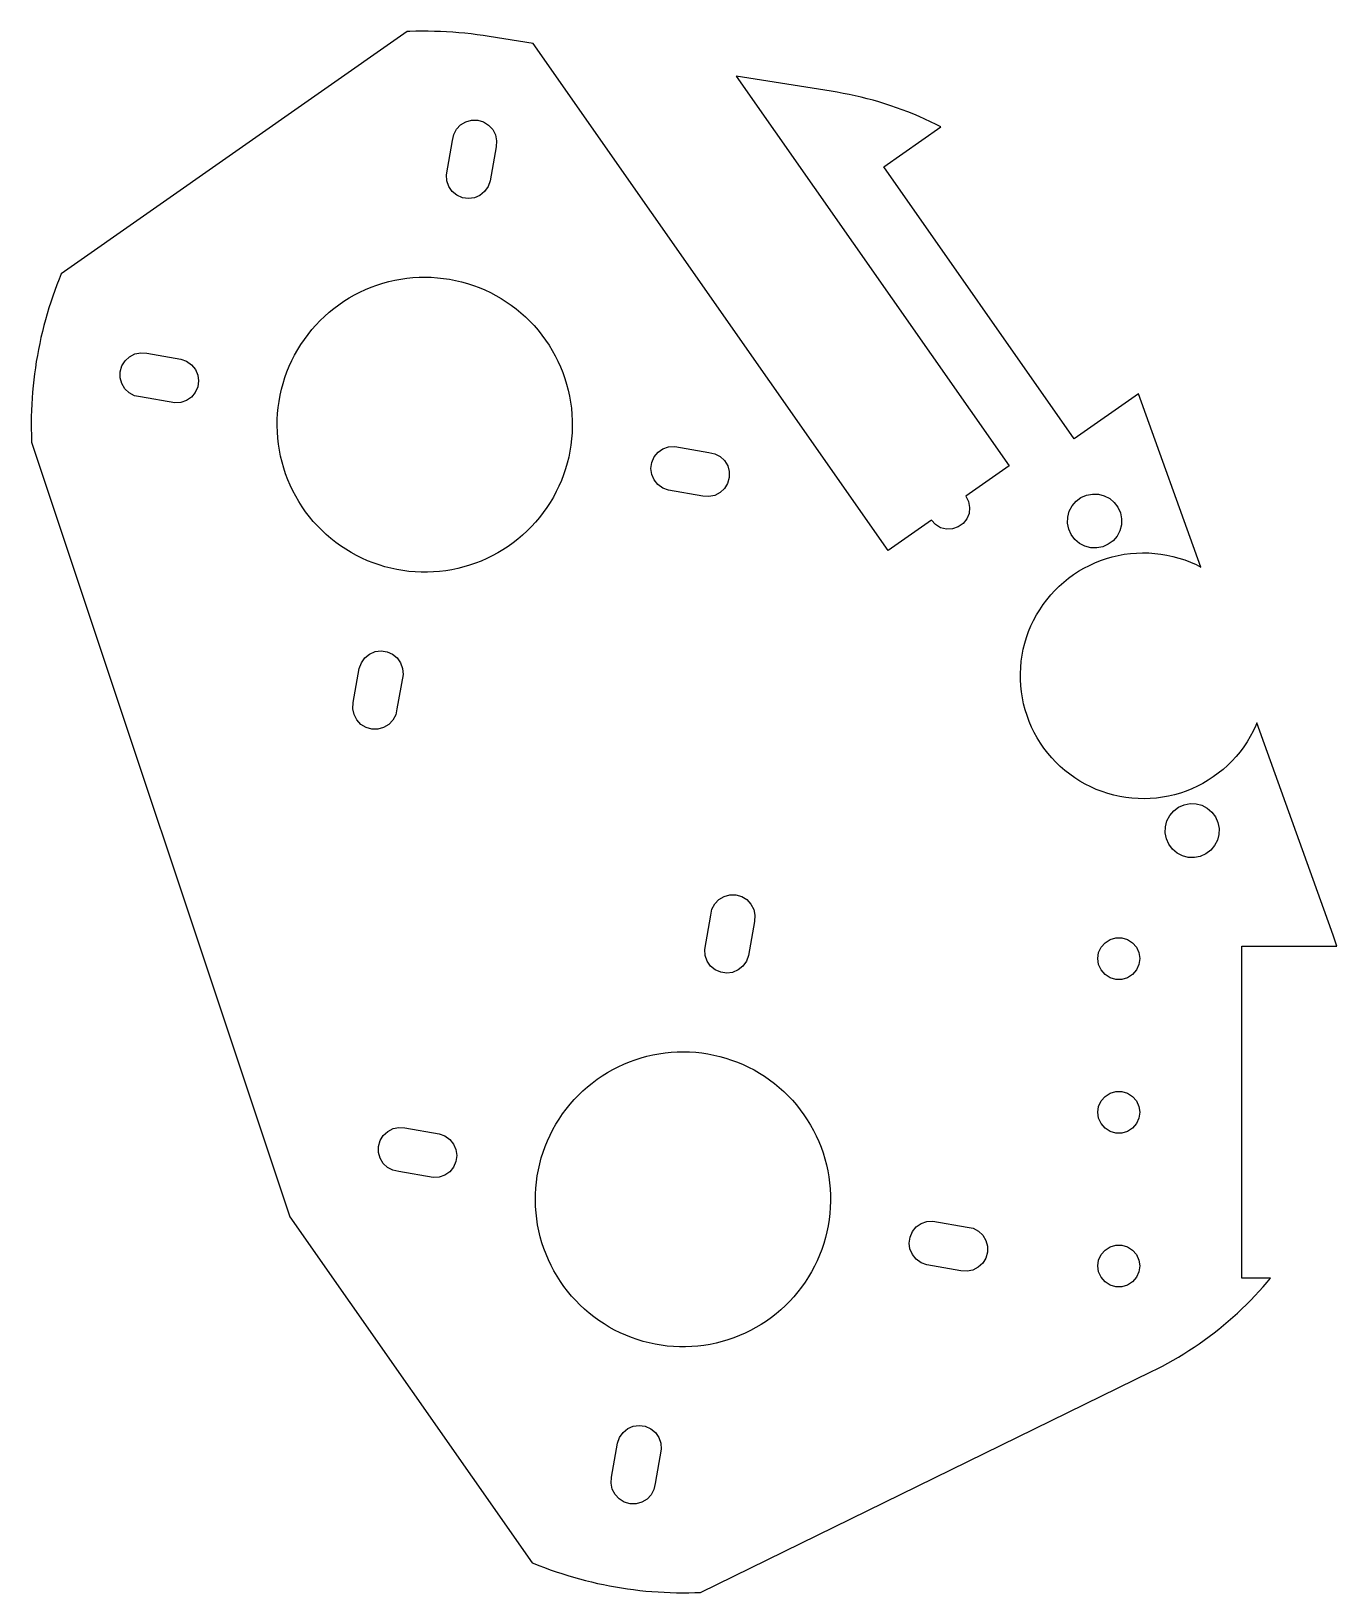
# Model space of a CAD drawing. Header units: metres. Extents: x -106 to 106, y -299 to -172.
# Drawn here: x -106.4 to -0.3, y -299.1 to -172.1 of the extents above; entities that cross this region are included whole.
import ezdxf

# ---------------------------------------------------------------- set-up
doc = ezdxf.new("R2010")
doc.units = ezdxf.units.M

msp = doc.modelspace()

# ---------------------------------------------------------------- linework, layer by layer
for p, q in [((-75.8574, -172.111), (-103.994, -191.813)), ((-75.6512, -172.102), (-75.8574, -172.111)), ((-75.1525, -172.087), (-75.6512, -172.102)), ((-74.6536, -172.079), (-75.1525, -172.087)), ((-74.1547, -172.08), (-74.6536, -172.079)), ((-73.6559, -172.088), (-74.1547, -172.08)), ((-73.1572, -172.104), (-73.6559, -172.088)), ((-72.6589, -172.128), (-73.1572, -172.104)), ((-72.161, -172.16), (-72.6589, -172.128)), ((-71.6636, -172.199), (-72.161, -172.16)), ((-71.167, -172.246), (-71.6636, -172.199)), ((-70.6711, -172.301), (-71.167, -172.246)), ((-70.1761, -172.364), (-70.6711, -172.301)), ((-69.6822, -172.434), (-70.1761, -172.364)), ((-69.1894, -172.512), (-69.6822, -172.434)), ((-65.6226, -173.083), (-69.1894, -172.512)), ((-36.7527, -214.314), (-65.6226, -173.083)), ((-41.3969, -176.963), (-49.1231, -175.726)), ((-49.1231, -175.726), (-26.9229, -207.431)), ((-40.9041, -177.042), (-41.3969, -176.963)), ((-40.4126, -177.13), (-40.9041, -177.042)), ((-39.9228, -177.226), (-40.4126, -177.13)), ((-39.4347, -177.331), (-39.9228, -177.226)), ((-38.9484, -177.444), (-39.4347, -177.331)), ((-38.4642, -177.565), (-38.9484, -177.444)), ((-37.9821, -177.695), (-38.4642, -177.565)), ((-37.5023, -177.833), (-37.9821, -177.695)), ((-37.025, -177.979), (-37.5023, -177.833)), ((-36.5503, -178.133), (-37.025, -177.979)), ((-36.0783, -178.296), (-36.5503, -178.133)), ((-35.6091, -178.467), (-36.0783, -178.296)), ((-35.143, -178.645), (-35.6091, -178.467)), ((-34.68, -178.832), (-35.143, -178.645)), ((-34.2203, -179.027), (-34.68, -178.832)), ((-33.764, -179.229), (-34.2203, -179.027)), ((-72.0806, -180.489), (-71.8534, -180.055)), ((-71.8534, -180.055), (-71.5175, -179.698)), ((-71.5175, -179.698), (-71.0977, -179.445)), ((-71.0977, -179.445), (-70.6252, -179.314)), ((-70.6252, -179.314), (-70.1349, -179.316)), ((-70.1349, -179.316), (-69.6634, -179.45)), ((-69.6634, -179.45), (-69.2456, -179.707)), ((-69.2456, -179.707), (-68.9123, -180.066)), ((-68.9123, -180.066), (-68.6885, -180.502)), ((-37.1156, -183.104), (-32.4747, -179.854)), ((-33.3113, -179.439), (-33.764, -179.229)), ((-32.8622, -179.657), (-33.3113, -179.439)), ((-32.4747, -179.854), (-32.8622, -179.657)), ((-72.6733, -183.754), (-72.1821, -180.969)), ((-72.1821, -180.969), (-72.0806, -180.489)), ((-68.6259, -181.472), (-69.117, -184.257)), ((-68.6885, -180.502), (-68.5906, -180.983)), ((-68.5906, -180.983), (-68.6259, -181.472)), ((-72.6417, -184.244), (-72.6733, -183.754)), ((-21.6291, -205.221), (-37.1156, -183.104)), ((-72.4793, -184.706), (-72.6417, -184.244)), ((-72.1981, -185.108), (-72.4793, -184.706)), ((-71.819, -185.419), (-72.1981, -185.108)), ((-71.3702, -185.616), (-71.819, -185.419)), ((-69.5671, -185.118), (-69.9486, -185.426)), ((-69.2829, -184.718), (-69.5671, -185.118)), ((-69.117, -184.257), (-69.2829, -184.718)), ((-70.8848, -185.684), (-71.3702, -185.616)), ((-70.3989, -185.619), (-70.8848, -185.684)), ((-69.9486, -185.426), (-70.3989, -185.619)), ((-104.347, -192.699), (-104.521, -193.167)), ((-104.166, -192.234), (-104.347, -192.699)), ((-103.994, -191.813), (-104.166, -192.234)), ((-79.2575, -193.089), (-78.7961, -192.898)), ((-78.7961, -192.898), (-78.3273, -192.726)), ((-78.3273, -192.726), (-77.8517, -192.574)), ((-77.8517, -192.574), (-77.3701, -192.442)), ((-77.3701, -192.442), (-76.8835, -192.33)), ((-76.8835, -192.33), (-76.3927, -192.239)), ((-76.3927, -192.239), (-75.8985, -192.168)), ((-75.8985, -192.168), (-75.4017, -192.117)), ((-75.4017, -192.117), (-74.9034, -192.088)), ((-74.9034, -192.088), (-74.4041, -192.079)), ((-74.4041, -192.079), (-73.905, -192.091)), ((-73.905, -192.091), (-73.4068, -192.123)), ((-73.4068, -192.123), (-72.9103, -192.176)), ((-72.9103, -192.176), (-72.4165, -192.25)), ((-72.4165, -192.25), (-71.9262, -192.345)), ((-71.9262, -192.345), (-71.4403, -192.459)), ((-71.4403, -192.459), (-70.9595, -192.594)), ((-70.9595, -192.594), (-70.4848, -192.749)), ((-70.4848, -192.749), (-70.0169, -192.923)), ((-70.0169, -192.923), (-69.5567, -193.117)), ((-104.846, -194.11), (-104.998, -194.585)), ((-104.687, -193.637), (-104.846, -194.11)), ((-104.521, -193.167), (-104.687, -193.637)), ((-81.4236, -194.321), (-81.0117, -194.039)), ((-81.0117, -194.039), (-80.5883, -193.774)), ((-80.5883, -193.774), (-80.1544, -193.527)), ((-80.1544, -193.527), (-79.7105, -193.299)), ((-79.7105, -193.299), (-79.2575, -193.089)), ((-69.5567, -193.117), (-69.1049, -193.329)), ((-69.1049, -193.329), (-68.6624, -193.56)), ((-68.6624, -193.56), (-68.2298, -193.81)), ((-68.2298, -193.81), (-67.8081, -194.077)), ((-67.8081, -194.077), (-67.3977, -194.362)), ((-105.279, -195.542), (-105.409, -196.024)), ((-105.142, -195.063), (-105.279, -195.542)), ((-104.998, -194.585), (-105.142, -195.063)), ((-82.9437, -195.613), (-82.5842, -195.267)), ((-82.5842, -195.267), (-82.2105, -194.935)), ((-82.2105, -194.935), (-81.8235, -194.62)), ((-81.8235, -194.62), (-81.4236, -194.321)), ((-67.3977, -194.362), (-66.9996, -194.663)), ((-66.9996, -194.663), (-66.6144, -194.98)), ((-66.6144, -194.98), (-66.2427, -195.314)), ((-66.2427, -195.314), (-65.8852, -195.662)), ((-105.53, -196.508), (-105.645, -196.994)), ((-105.409, -196.024), (-105.53, -196.508)), ((-84.2287, -197.139), (-83.9315, -196.738)), ((-83.9315, -196.738), (-83.618, -196.349)), ((-83.618, -196.349), (-83.2885, -195.974)), ((-83.2885, -195.974), (-82.9437, -195.613)), ((-65.8852, -195.662), (-65.5424, -196.025)), ((-65.5424, -196.025), (-65.2151, -196.402)), ((-65.2151, -196.402), (-64.9038, -196.793)), ((-64.9038, -196.793), (-64.609, -197.196)), ((-105.85, -197.97), (-105.942, -198.461)), ((-105.751, -197.481), (-105.85, -197.97)), ((-105.645, -196.994), (-105.751, -197.481)), ((-85.0166, -198.412), (-84.7717, -197.977)), ((-84.7717, -197.977), (-84.5089, -197.552)), ((-84.5089, -197.552), (-84.2287, -197.139)), ((-64.609, -197.196), (-64.3312, -197.611)), ((-64.3312, -197.611), (-64.0709, -198.037)), ((-64.0709, -198.037), (-63.8285, -198.473)), ((-106.026, -198.952), (-106.102, -199.445)), ((-105.942, -198.461), (-106.026, -198.952)), ((-99.2011, -199.775), (-99.0671, -199.303)), ((-99.0671, -199.303), (-98.8108, -198.885)), ((-98.8108, -198.885), (-98.4513, -198.552)), ((-98.4513, -198.552), (-98.0152, -198.328)), ((-98.0152, -198.328), (-97.5349, -198.23)), ((-97.5349, -198.23), (-97.0459, -198.266)), ((-97.0459, -198.266), (-94.2605, -198.757)), ((-94.2605, -198.757), (-93.7992, -198.923)), ((-93.7992, -198.923), (-93.3998, -199.207)), ((-93.3998, -199.207), (-93.0919, -199.588)), ((-85.6398, -199.773), (-85.451, -199.311)), ((-85.451, -199.311), (-85.2431, -198.857)), ((-85.2431, -198.857), (-85.0166, -198.412)), ((-63.8285, -198.473), (-63.6045, -198.919)), ((-63.6045, -198.919), (-63.3993, -199.375)), ((-63.3993, -199.375), (-63.2131, -199.838)), ((-106.231, -200.435), (-106.284, -200.931)), ((-106.17, -199.94), (-106.231, -200.435)), ((-106.102, -199.445), (-106.17, -199.94)), ((-99.203, -200.265), (-99.2011, -199.775)), ((-99.0725, -200.738), (-99.203, -200.265)), ((-93.0919, -199.588), (-92.8983, -200.039)), ((-92.8334, -200.525), (-92.902, -201.01)), ((-92.8983, -200.039), (-92.8334, -200.525)), ((-85.9589, -200.719), (-85.8092, -200.243)), ((-85.8092, -200.243), (-85.6398, -199.773)), ((-63.2131, -199.838), (-63.0464, -200.309)), ((-63.0464, -200.309), (-62.8995, -200.786)), ((-106.366, -201.925), (-106.396, -202.423)), ((-106.329, -201.428), (-106.366, -201.925)), ((-106.284, -200.931), (-106.329, -201.428)), ((-98.8194, -201.157), (-99.0725, -200.738)), ((-98.4624, -201.493), (-98.8194, -201.157)), ((-98.028, -201.72), (-98.4624, -201.493)), ((-97.5485, -201.822), (-98.028, -201.72)), ((-94.763, -202.313), (-97.5485, -201.822)), ((-93.4098, -201.838), (-93.8113, -202.119)), ((-93.099, -201.459), (-93.4098, -201.838)), ((-92.902, -201.01), (-93.099, -201.459)), ((-86.2876, -202.18), (-86.1983, -201.688)), ((-86.1983, -201.688), (-86.0887, -201.201)), ((-86.0887, -201.201), (-85.9589, -200.719)), ((-62.8995, -200.786), (-62.7725, -201.269)), ((-62.7725, -201.269), (-62.6657, -201.756)), ((-62.6657, -201.756), (-62.5793, -202.248)), ((-16.4023, -201.561), (-21.6291, -205.221)), ((-11.3318, -215.658), (-16.4023, -201.561)), ((-106.418, -202.922), (-106.432, -203.42)), ((-106.396, -202.423), (-106.418, -202.922)), ((-94.2738, -202.282), (-94.763, -202.313)), ((-93.8113, -202.119), (-94.2738, -202.282)), ((-86.4318, -203.67), (-86.4044, -203.171)), ((-86.4044, -203.171), (-86.3563, -202.674)), ((-86.3563, -202.674), (-86.2876, -202.18)), ((-62.5793, -202.248), (-62.5134, -202.743)), ((-62.5134, -202.743), (-62.4681, -203.24)), ((-106.432, -203.42), (-106.438, -203.919)), ((-106.438, -203.919), (-106.437, -204.418)), ((-106.437, -204.418), (-106.428, -204.917)), ((-86.4385, -204.169), (-86.4318, -203.67)), ((-86.4243, -204.668), (-86.4385, -204.169)), ((-62.4681, -203.24), (-62.4436, -203.739)), ((-62.4399, -204.238), (-62.4569, -204.737)), ((-62.4436, -203.739), (-62.4399, -204.238)), ((-106.428, -204.917), (-106.411, -205.416)), ((-106.411, -205.416), (-106.407, -205.497)), ((-106.407, -205.497), (-85.4068, -268.497)), ((-86.3895, -205.166), (-86.4243, -204.668)), ((-86.3339, -205.662), (-86.3895, -205.166)), ((-86.2577, -206.156), (-86.3339, -205.662)), ((-62.5531, -205.731), (-62.6321, -206.224)), ((-62.4947, -205.235), (-62.5531, -205.731)), ((-62.4569, -204.737), (-62.4947, -205.235)), ((-86.1611, -206.645), (-86.2577, -206.156)), ((-86.0442, -207.131), (-86.1611, -206.645)), ((-62.7316, -206.713), (-62.8513, -207.198)), ((-62.6321, -206.224), (-62.7316, -206.713)), ((-55.9756, -207.147), (-55.7786, -206.698)), ((-55.7786, -206.698), (-55.4678, -206.319)), ((-55.4678, -206.319), (-55.0663, -206.038)), ((-55.0663, -206.038), (-54.6038, -205.876)), ((-54.6038, -205.876), (-54.1146, -205.844)), ((-54.1146, -205.844), (-51.3291, -206.335)), ((-51.3291, -206.335), (-50.8496, -206.437)), ((-50.8496, -206.437), (-50.4152, -206.664)), ((-50.4152, -206.664), (-50.0582, -207)), ((-50.0582, -207), (-49.8051, -207.42)), ((-85.9072, -207.611), (-86.0442, -207.131)), ((-85.7503, -208.085), (-85.9072, -207.611)), ((-85.5738, -208.552), (-85.7503, -208.085)), ((-63.1507, -208.15), (-63.3298, -208.616)), ((-62.9911, -207.677), (-63.1507, -208.15)), ((-62.8513, -207.198), (-62.9911, -207.677)), ((-56.0442, -207.633), (-55.9756, -207.147)), ((-55.9793, -208.119), (-56.0442, -207.633)), ((-55.7857, -208.569), (-55.9793, -208.119)), ((-49.8051, -207.42), (-49.6746, -207.892)), ((-49.6746, -207.892), (-49.6765, -208.383)), ((-26.9229, -207.431), (-30.4371, -209.892)), ((-85.3781, -209.011), (-85.5738, -208.552)), ((-85.1634, -209.462), (-85.3781, -209.011)), ((-84.9302, -209.904), (-85.1634, -209.462)), ((-63.7455, -209.524), (-63.9812, -209.964)), ((-63.5282, -209.075), (-63.7455, -209.524)), ((-63.3298, -208.616), (-63.5282, -209.075)), ((-55.4778, -208.95), (-55.7857, -208.569)), ((-55.0784, -209.235), (-55.4778, -208.95)), ((-54.6172, -209.4), (-55.0784, -209.235)), ((-51.8317, -209.892), (-54.6172, -209.4)), ((-50.0668, -209.272), (-50.4264, -209.605)), ((-49.8105, -208.854), (-50.0668, -209.272)), ((-49.6765, -208.383), (-49.8105, -208.854)), ((-84.6788, -210.335), (-84.9302, -209.904)), ((-84.4097, -210.756), (-84.6788, -210.335)), ((-84.1233, -211.165), (-84.4097, -210.756)), ((-64.5067, -210.813), (-64.7954, -211.22)), ((-64.2351, -210.394), (-64.5067, -210.813)), ((-63.9812, -209.964), (-64.2351, -210.394)), ((-51.3428, -209.927), (-51.8317, -209.892)), ((-50.8625, -209.829), (-51.3428, -209.927)), ((-50.4264, -209.605), (-50.8625, -209.829)), ((-30.4371, -209.892), (-30.2175, -210.326)), ((-30.2175, -210.326), (-30.1292, -210.805)), ((-30.1292, -210.805), (-30.1793, -211.289)), ((-22.0222, -211.12), (-21.7947, -210.683)), ((-21.7947, -210.683), (-21.4757, -210.308)), ((-21.4757, -210.308), (-21.0812, -210.013)), ((-21.0812, -210.013), (-20.6309, -209.813)), ((-20.6309, -209.813), (-20.1474, -209.718)), ((-20.1474, -209.718), (-19.655, -209.734)), ((-19.655, -209.734), (-19.1783, -209.858)), ((-19.1783, -209.858), (-18.7414, -210.086)), ((-18.7414, -210.086), (-18.366, -210.405)), ((-18.366, -210.405), (-18.071, -210.799)), ((-18.071, -210.799), (-17.8711, -211.249)), ((-83.8202, -211.561), (-84.1233, -211.165)), ((-83.5008, -211.945), (-83.8202, -211.561)), ((-83.1657, -212.315), (-83.5008, -211.945)), ((-65.4225, -211.997), (-65.7597, -212.366)), ((-65.1009, -211.615), (-65.4225, -211.997)), ((-64.7954, -211.22), (-65.1009, -211.615)), ((-33.2386, -211.853), (-36.7527, -214.314)), ((-32.9055, -212.208), (-33.2386, -211.853)), ((-30.3637, -211.739), (-30.6676, -212.119)), ((-30.1793, -211.289), (-30.3637, -211.739)), ((-22.1621, -212.089), (-22.1467, -211.597)), ((-22.0675, -212.572), (-22.1621, -212.089)), ((-22.1467, -211.597), (-22.0222, -211.12)), ((-17.8711, -211.249), (-17.7765, -211.733)), ((-17.7765, -211.733), (-17.7919, -212.225)), ((-82.8155, -212.671), (-83.1657, -212.315)), ((-82.4509, -213.012), (-82.8155, -212.671)), ((-82.0723, -213.338), (-82.4509, -213.012)), ((-81.6805, -213.647), (-82.0723, -213.338)), ((-66.4785, -213.058), (-66.859, -213.382)), ((-66.1119, -212.719), (-66.4785, -213.058)), ((-65.7597, -212.366), (-66.1119, -212.719)), ((-32.4859, -212.455), (-32.9055, -212.208)), ((-32.0139, -212.573), (-32.4859, -212.455)), ((-31.5275, -212.554), (-32.0139, -212.573)), ((-31.0663, -212.398), (-31.5275, -212.554)), ((-30.6676, -212.119), (-31.0663, -212.398)), ((-21.8677, -213.023), (-22.0675, -212.572)), ((-21.5727, -213.417), (-21.8677, -213.023)), ((-18.1439, -213.139), (-18.4629, -213.514)), ((-17.9164, -212.702), (-18.1439, -213.139)), ((-17.7919, -212.225), (-17.9164, -212.702)), ((-81.2762, -213.94), (-81.6805, -213.647)), ((-80.8601, -214.216), (-81.2762, -213.94)), ((-80.4328, -214.474), (-80.8601, -214.216)), ((-79.9952, -214.715), (-80.4328, -214.474)), ((-68.505, -214.509), (-68.944, -214.747)), ((-68.0762, -214.253), (-68.505, -214.509)), ((-67.6585, -213.98), (-68.0762, -214.253)), ((-67.2525, -213.689), (-67.6585, -213.98)), ((-66.859, -213.382), (-67.2525, -213.689)), ((-21.1973, -213.736), (-21.5727, -213.417)), ((-20.7603, -213.964), (-21.1973, -213.736)), ((-20.2836, -214.088), (-20.7603, -213.964)), ((-19.7912, -214.104), (-20.2836, -214.088)), ((-19.3078, -214.009), (-19.7912, -214.104)), ((-18.8575, -213.809), (-19.3078, -214.009)), ((-18.4629, -213.514), (-18.8575, -213.809)), ((-18.0425, -214.711), (-17.552, -214.621)), ((-17.552, -214.621), (-17.0577, -214.556)), ((-17.0577, -214.556), (-16.5607, -214.516)), ((-16.5607, -214.516), (-16.0623, -214.5)), ((-16.0623, -214.5), (-15.5638, -214.51)), ((-15.5638, -214.51), (-15.0664, -214.544)), ((-15.0664, -214.544), (-14.5712, -214.603)), ((-14.5712, -214.603), (-14.0797, -214.686)), ((-79.5479, -214.937), (-79.9952, -214.715)), ((-79.0918, -215.14), (-79.5479, -214.937)), ((-78.6277, -215.324), (-79.0918, -215.14)), ((-78.1562, -215.488), (-78.6277, -215.324)), ((-77.6784, -215.633), (-78.1562, -215.488)), ((-77.195, -215.758), (-77.6784, -215.633)), ((-76.7067, -215.862), (-77.195, -215.758)), ((-76.2146, -215.947), (-76.7067, -215.862)), ((-72.239, -215.875), (-72.7317, -215.957)), ((-71.7502, -215.774), (-72.239, -215.875)), ((-71.2661, -215.652), (-71.7502, -215.774)), ((-70.7874, -215.51), (-71.2661, -215.652)), ((-70.315, -215.348), (-70.7874, -215.51)), ((-69.8498, -215.167), (-70.315, -215.348)), ((-69.3925, -214.966), (-69.8498, -215.167)), ((-68.944, -214.747), (-69.3925, -214.966)), ((-21.2674, -216), (-20.8372, -215.748)), ((-20.8372, -215.748), (-20.3949, -215.518)), ((-20.3949, -215.518), (-19.9417, -215.31)), ((-19.9417, -215.31), (-19.4787, -215.125)), ((-19.4787, -215.125), (-19.007, -214.963)), ((-19.007, -214.963), (-18.5279, -214.825)), ((-18.5279, -214.825), (-18.0425, -214.711)), ((-14.0797, -214.686), (-13.5929, -214.794)), ((-13.5929, -214.794), (-13.1121, -214.926)), ((-13.1121, -214.926), (-12.6384, -215.082)), ((-12.6384, -215.082), (-12.1732, -215.261)), ((-12.1732, -215.261), (-11.7174, -215.463)), ((-11.7174, -215.463), (-11.3318, -215.658)), ((-75.7194, -216.01), (-76.2146, -215.947)), ((-75.2219, -216.053), (-75.7194, -216.01)), ((-74.7231, -216.075), (-75.2219, -216.053)), ((-74.2238, -216.077), (-74.7231, -216.075)), ((-73.7249, -216.057), (-74.2238, -216.077)), ((-73.2272, -216.017), (-73.7249, -216.057)), ((-72.7317, -215.957), (-73.2272, -216.017)), ((-22.8473, -217.212), (-22.4755, -216.88)), ((-22.4755, -216.88), (-22.0876, -216.566)), ((-22.0876, -216.566), (-21.6846, -216.273)), ((-21.6846, -216.273), (-21.2674, -216)), ((-24.1556, -218.713), (-23.857, -218.314)), ((-23.857, -218.314), (-23.5389, -217.93)), ((-23.5389, -217.93), (-23.202, -217.562)), ((-23.202, -217.562), (-22.8473, -217.212)), ((-24.927, -219.993), (-24.6912, -219.554)), ((-24.6912, -219.554), (-24.4339, -219.127)), ((-24.4339, -219.127), (-24.1556, -218.713)), ((-25.4989, -221.374), (-25.3313, -220.905)), ((-25.3313, -220.905), (-25.1405, -220.444)), ((-25.1405, -220.444), (-24.927, -219.993)), ((-25.763, -222.336), (-25.6429, -221.852)), ((-25.6429, -221.852), (-25.4989, -221.374)), ((-79.7606, -223.9), (-79.5947, -223.439)), ((-79.5947, -223.439), (-79.3105, -223.04)), ((-79.3105, -223.04), (-78.9291, -222.732)), ((-78.9291, -222.732), (-78.4787, -222.538)), ((-78.4787, -222.538), (-77.9928, -222.473)), ((-77.9928, -222.473), (-77.5074, -222.542)), ((-77.5074, -222.542), (-77.0586, -222.739)), ((-77.0586, -222.739), (-76.6795, -223.05)), ((-76.6795, -223.05), (-76.3983, -223.451)), ((-76.3983, -223.451), (-76.2359, -223.914)), ((-25.9765, -223.815), (-25.9299, -223.318)), ((-25.9299, -223.318), (-25.8587, -222.825)), ((-25.8587, -222.825), (-25.763, -222.336)), ((-80.2518, -226.686), (-79.7606, -223.9)), ((-76.2043, -224.403), (-76.6955, -227.188)), ((-76.2359, -223.914), (-76.2043, -224.403)), ((-25.9982, -224.313), (-25.9765, -223.815)), ((-25.9951, -224.812), (-25.9982, -224.313)), ((-25.9672, -225.309), (-25.9951, -224.812)), ((-25.9144, -225.805), (-25.9672, -225.309)), ((-25.8371, -226.298), (-25.9144, -225.805)), ((-80.2871, -227.175), (-80.2518, -226.686)), ((-80.1892, -227.655), (-80.2871, -227.175)), ((-76.6955, -227.188), (-76.797, -227.668)), ((-25.7352, -226.786), (-25.8371, -226.298)), ((-25.6092, -227.268), (-25.7352, -226.786)), ((-25.4592, -227.744), (-25.6092, -227.268)), ((-79.9653, -228.091), (-80.1892, -227.655)), ((-79.6321, -228.451), (-79.9653, -228.091)), ((-79.2142, -228.707), (-79.6321, -228.451)), ((-77.3602, -228.459), (-77.78, -228.712)), ((-77.0242, -228.102), (-77.3602, -228.459)), ((-76.797, -227.668), (-77.0242, -228.102)), ((-25.2858, -228.211), (-25.4592, -227.744)), ((-25.0892, -228.67), (-25.2858, -228.211)), ((-6.85948, -228.556), (-7.07301, -229.007)), ((-6.77017, -228.34), (-6.85948, -228.556)), ((-0.7018, -245.212), (-6.77017, -228.34)), ((-78.7427, -228.841), (-79.2142, -228.707)), ((-78.2525, -228.843), (-78.7427, -228.841)), ((-77.78, -228.712), (-78.2525, -228.843)), ((-24.8701, -229.117), (-25.0892, -228.67)), ((-24.6289, -229.554), (-24.8701, -229.117)), ((-24.3663, -229.978), (-24.6289, -229.554)), ((-7.30875, -229.446), (-7.56609, -229.873)), ((-7.07301, -229.007), (-7.30875, -229.446)), ((-24.0828, -230.388), (-24.3663, -229.978)), ((-23.7793, -230.784), (-24.0828, -230.388)), ((-23.4564, -231.163), (-23.7793, -230.784)), ((-8.46107, -231.07), (-8.79794, -231.438)), ((-8.14296, -230.686), (-8.46107, -231.07)), ((-7.84439, -230.287), (-8.14296, -230.686)), ((-7.56609, -229.873), (-7.84439, -230.287)), ((-23.115, -231.527), (-23.4564, -231.163)), ((-22.7559, -231.873), (-23.115, -231.527)), ((-22.38, -232.2), (-22.7559, -231.873)), ((-21.9882, -232.509), (-22.38, -232.2)), ((-9.52449, -232.12), (-9.91238, -232.434)), ((-9.15271, -231.788), (-9.52449, -232.12)), ((-8.79794, -231.438), (-9.15271, -231.788)), ((-21.5816, -232.797), (-21.9882, -232.509)), ((-21.1611, -233.065), (-21.5816, -232.797)), ((-20.7277, -233.312), (-21.1611, -233.065)), ((-20.2826, -233.537), (-20.7277, -233.312)), ((-19.8268, -233.739), (-20.2826, -233.537)), ((-11.6051, -233.482), (-12.0583, -233.69)), ((-11.1628, -233.252), (-11.6051, -233.482)), ((-10.7326, -233), (-11.1628, -233.252)), ((-10.3154, -232.727), (-10.7326, -233)), ((-9.91238, -232.434), (-10.3154, -232.727)), ((-19.3616, -233.918), (-19.8268, -233.739)), ((-18.8879, -234.074), (-19.3616, -233.918)), ((-18.4071, -234.206), (-18.8879, -234.074)), ((-17.9203, -234.314), (-18.4071, -234.206)), ((-17.4288, -234.397), (-17.9203, -234.314)), ((-16.9336, -234.456), (-17.4288, -234.397)), ((-16.4362, -234.49), (-16.9336, -234.456)), ((-15.9377, -234.5), (-16.4362, -234.49)), ((-15.4393, -234.484), (-15.9377, -234.5)), ((-14.9423, -234.444), (-15.4393, -234.484)), ((-14.448, -234.379), (-14.9423, -234.444)), ((-13.9575, -234.289), (-14.448, -234.379)), ((-13.4721, -234.175), (-13.9575, -234.289)), ((-12.9929, -234.037), (-13.4721, -234.175)), ((-12.5213, -233.875), (-12.9929, -234.037)), ((-12.6922, -234.991), (-12.2088, -234.896)), ((-12.0583, -233.69), (-12.5213, -233.875)), ((-12.2088, -234.896), (-11.7164, -234.912)), ((-11.7164, -234.912), (-11.2397, -235.036)), ((-14.0836, -236.298), (-13.8561, -235.861)), ((-13.8561, -235.861), (-13.5371, -235.486)), ((-13.5371, -235.486), (-13.1425, -235.191)), ((-13.1425, -235.191), (-12.6922, -234.991)), ((-11.2397, -235.036), (-10.8027, -235.264)), ((-10.8027, -235.264), (-10.4273, -235.583)), ((-10.4273, -235.583), (-10.1323, -235.977)), ((-10.1323, -235.977), (-9.9325, -236.428)), ((-14.2234, -237.267), (-14.2081, -236.775)), ((-14.1289, -237.751), (-14.2234, -237.267)), ((-14.2081, -236.775), (-14.0836, -236.298)), ((-9.85324, -237.403), (-9.97778, -237.88)), ((-9.9325, -236.428), (-9.83789, -236.911)), ((-9.83789, -236.911), (-9.85324, -237.403)), ((-13.929, -238.201), (-14.1289, -237.751)), ((-13.634, -238.595), (-13.929, -238.201)), ((-13.2586, -238.914), (-13.634, -238.595)), ((-10.5243, -238.692), (-10.9188, -238.987)), ((-10.2053, -238.317), (-10.5243, -238.692)), ((-9.97778, -237.88), (-10.2053, -238.317)), ((-12.8216, -239.142), (-13.2586, -238.914)), ((-12.345, -239.266), (-12.8216, -239.142)), ((-11.8526, -239.282), (-12.345, -239.266)), ((-11.3691, -239.187), (-11.8526, -239.282)), ((-10.9188, -238.987), (-11.3691, -239.187)), ((-50.5175, -242.698), (-50.0977, -242.445)), ((-50.0977, -242.445), (-49.6252, -242.314)), ((-49.6252, -242.314), (-49.1349, -242.316)), ((-49.1349, -242.316), (-48.6634, -242.45)), ((-48.6634, -242.45), (-48.2456, -242.707)), ((-51.1821, -243.969), (-51.0806, -243.489)), ((-51.0806, -243.489), (-50.8534, -243.055)), ((-50.8534, -243.055), (-50.5175, -242.698)), ((-48.2456, -242.707), (-47.9123, -243.066)), ((-47.9123, -243.066), (-47.6885, -243.502)), ((-47.6885, -243.502), (-47.5906, -243.983)), ((-51.6733, -246.754), (-51.1821, -243.969)), ((-47.6259, -244.472), (-48.117, -247.257)), ((-47.5906, -243.983), (-47.6259, -244.472)), ((-19.4385, -246.576), (-19.1198, -246.208)), ((-19.1198, -246.208), (-18.7104, -245.945)), ((-18.7104, -245.945), (-18.2433, -245.807)), ((-18.2433, -245.807), (-17.7566, -245.807)), ((-17.7566, -245.807), (-17.2896, -245.945)), ((-17.2896, -245.945), (-16.8802, -246.208)), ((-16.8802, -246.208), (-16.5614, -246.576)), ((-0.53735, -245.683), (-0.7018, -245.212)), ((-0.38104, -246.157), (-0.53735, -245.683)), ((-0.27455, -246.5), (-0.38104, -246.157)), ((-51.6417, -247.244), (-51.6733, -246.754)), ((-51.4793, -247.706), (-51.6417, -247.244)), ((-48.117, -247.257), (-48.2829, -247.718)), ((-19.71, -247.5), (-19.6407, -247.018)), ((-19.6407, -247.982), (-19.71, -247.5)), ((-19.6407, -247.018), (-19.4385, -246.576)), ((-16.5614, -246.576), (-16.3593, -247.018)), ((-16.3593, -247.018), (-16.29, -247.5)), ((-16.29, -247.5), (-16.3593, -247.982)), ((-8, -273.5), (-8, -246.5)), ((-8, -246.5), (-0.27455, -246.5)), ((-51.1981, -248.108), (-51.4793, -247.706)), ((-50.819, -248.419), (-51.1981, -248.108)), ((-50.3702, -248.616), (-50.819, -248.419)), ((-49.8848, -248.684), (-50.3702, -248.616)), ((-49.3989, -248.619), (-49.8848, -248.684)), ((-48.9486, -248.426), (-49.3989, -248.619)), ((-48.5671, -248.118), (-48.9486, -248.426)), ((-48.2829, -247.718), (-48.5671, -248.118)), ((-19.4385, -248.424), (-19.6407, -247.982)), ((-19.1198, -248.792), (-19.4385, -248.424)), ((-18.7104, -249.055), (-19.1198, -248.792)), ((-16.8802, -248.792), (-17.2896, -249.055)), ((-16.5614, -248.424), (-16.8802, -248.792)), ((-16.3593, -247.982), (-16.5614, -248.424)), ((-18.2433, -249.193), (-18.7104, -249.055)), ((-17.7566, -249.193), (-18.2433, -249.193)), ((-17.2896, -249.055), (-17.7566, -249.193)), ((-55.8835, -255.33), (-55.3927, -255.239)), ((-55.3927, -255.239), (-54.8985, -255.168)), ((-54.8985, -255.168), (-54.4017, -255.117)), ((-54.4017, -255.117), (-53.9034, -255.088)), ((-53.9034, -255.088), (-53.4041, -255.079)), ((-53.4041, -255.079), (-52.905, -255.091)), ((-52.905, -255.091), (-52.4068, -255.123)), ((-52.4068, -255.123), (-51.9103, -255.176)), ((-51.9103, -255.176), (-51.4165, -255.25)), ((-51.4165, -255.25), (-50.9262, -255.345)), ((-59.5883, -256.774), (-59.1544, -256.527)), ((-59.1544, -256.527), (-58.7105, -256.299)), ((-58.7105, -256.299), (-58.2575, -256.089)), ((-58.2575, -256.089), (-57.7961, -255.898)), ((-57.7961, -255.898), (-57.3273, -255.726)), ((-57.3273, -255.726), (-56.8517, -255.574)), ((-56.8517, -255.574), (-56.3701, -255.442)), ((-56.3701, -255.442), (-55.8835, -255.33)), ((-50.9262, -255.345), (-50.4403, -255.459)), ((-50.4403, -255.459), (-49.9595, -255.594)), ((-49.9595, -255.594), (-49.4848, -255.749)), ((-49.4848, -255.749), (-49.0169, -255.923)), ((-49.0169, -255.923), (-48.5567, -256.117)), ((-48.5567, -256.117), (-48.1049, -256.329)), ((-48.1049, -256.329), (-47.6624, -256.56)), ((-61.2105, -257.935), (-60.8235, -257.62)), ((-60.8235, -257.62), (-60.4236, -257.321)), ((-60.4236, -257.321), (-60.0117, -257.039)), ((-60.0117, -257.039), (-59.5883, -256.774)), ((-47.6624, -256.56), (-47.2298, -256.81)), ((-47.2298, -256.81), (-46.8081, -257.077)), ((-46.8081, -257.077), (-46.3977, -257.362)), ((-46.3977, -257.362), (-45.9996, -257.663)), ((-45.9996, -257.663), (-45.6144, -257.98)), ((-62.618, -259.349), (-62.2885, -258.974)), ((-62.2885, -258.974), (-61.9437, -258.613)), ((-61.9437, -258.613), (-61.5842, -258.267)), ((-61.5842, -258.267), (-61.2105, -257.935)), ((-45.6144, -257.98), (-45.2427, -258.314)), ((-45.2427, -258.314), (-44.8852, -258.662)), ((-44.8852, -258.662), (-44.5424, -259.025)), ((-44.5424, -259.025), (-44.2151, -259.402)), ((-19.6407, -259.518), (-19.4385, -259.076)), ((-19.4385, -259.076), (-19.1198, -258.708)), ((-19.1198, -258.708), (-18.7104, -258.445)), ((-18.7104, -258.445), (-18.2433, -258.307)), ((-18.2433, -258.307), (-17.7566, -258.307)), ((-17.7566, -258.307), (-17.2896, -258.445)), ((-17.2896, -258.445), (-16.8802, -258.708)), ((-16.8802, -258.708), (-16.5614, -259.076)), ((-16.5614, -259.076), (-16.3593, -259.518)), ((-63.5089, -260.552), (-63.2287, -260.139)), ((-63.2287, -260.139), (-62.9315, -259.738)), ((-62.9315, -259.738), (-62.618, -259.349)), ((-44.2151, -259.402), (-43.9038, -259.793)), ((-43.9038, -259.793), (-43.609, -260.196)), ((-43.609, -260.196), (-43.3312, -260.611)), ((-19.71, -260), (-19.6407, -259.518)), ((-19.6407, -260.482), (-19.71, -260)), ((-16.3593, -259.518), (-16.29, -260)), ((-16.29, -260), (-16.3593, -260.482)), ((-77.8108, -261.885), (-77.4513, -261.552)), ((-77.4513, -261.552), (-77.0152, -261.328)), ((-77.0152, -261.328), (-76.5349, -261.23)), ((-76.5349, -261.23), (-76.0459, -261.266)), ((-76.0459, -261.266), (-73.2605, -261.757)), ((-64.2431, -261.857), (-64.0166, -261.412)), ((-64.0166, -261.412), (-63.7717, -260.977)), ((-63.7717, -260.977), (-63.5089, -260.552)), ((-43.3312, -260.611), (-43.0709, -261.037)), ((-43.0709, -261.037), (-42.8285, -261.473)), ((-42.8285, -261.473), (-42.6045, -261.919)), ((-19.4385, -260.924), (-19.6407, -260.482)), ((-19.1198, -261.292), (-19.4385, -260.924)), ((-18.7104, -261.555), (-19.1198, -261.292)), ((-18.2433, -261.693), (-18.7104, -261.555)), ((-17.2896, -261.555), (-17.7566, -261.693)), ((-16.8802, -261.292), (-17.2896, -261.555)), ((-16.5614, -260.924), (-16.8802, -261.292)), ((-16.3593, -260.482), (-16.5614, -260.924)), ((-78.203, -263.265), (-78.2011, -262.775)), ((-78.2011, -262.775), (-78.0671, -262.303)), ((-78.0671, -262.303), (-77.8108, -261.885)), ((-73.2605, -261.757), (-72.7992, -261.923)), ((-72.7992, -261.923), (-72.3998, -262.207)), ((-72.3998, -262.207), (-72.0919, -262.588)), ((-72.0919, -262.588), (-71.8983, -263.039)), ((-64.8092, -263.243), (-64.6398, -262.773)), ((-64.6398, -262.773), (-64.451, -262.311)), ((-64.451, -262.311), (-64.2431, -261.857)), ((-42.6045, -261.919), (-42.3993, -262.375)), ((-42.3993, -262.375), (-42.2131, -262.838)), ((-42.2131, -262.838), (-42.0464, -263.309)), ((-17.7566, -261.693), (-18.2433, -261.693)), ((-78.0725, -263.738), (-78.203, -263.265)), ((-77.8194, -264.157), (-78.0725, -263.738)), ((-77.4624, -264.493), (-77.8194, -264.157)), ((-71.902, -264.01), (-72.099, -264.459)), ((-71.8334, -263.525), (-71.902, -264.01)), ((-71.8983, -263.039), (-71.8334, -263.525)), ((-65.0887, -264.201), (-64.9589, -263.719)), ((-64.9589, -263.719), (-64.8092, -263.243)), ((-42.0464, -263.309), (-41.8995, -263.786)), ((-41.8995, -263.786), (-41.7725, -264.269)), ((-77.028, -264.72), (-77.4624, -264.493)), ((-76.5485, -264.822), (-77.028, -264.72)), ((-73.763, -265.313), (-76.5485, -264.822)), ((-73.2738, -265.282), (-73.763, -265.313)), ((-72.8113, -265.119), (-73.2738, -265.282)), ((-72.4098, -264.838), (-72.8113, -265.119)), ((-72.099, -264.459), (-72.4098, -264.838)), ((-65.3563, -265.674), (-65.2876, -265.18)), ((-65.2876, -265.18), (-65.1983, -264.688)), ((-65.1983, -264.688), (-65.0887, -264.201)), ((-41.7725, -264.269), (-41.6657, -264.756)), ((-41.6657, -264.756), (-41.5793, -265.248)), ((-41.5793, -265.248), (-41.5134, -265.743)), ((-65.4385, -267.169), (-65.4318, -266.67)), ((-65.4318, -266.67), (-65.4044, -266.171)), ((-65.4044, -266.171), (-65.3563, -265.674)), ((-41.5134, -265.743), (-41.4681, -266.24)), ((-41.4681, -266.24), (-41.4436, -266.739)), ((-65.4243, -267.668), (-65.4385, -267.169)), ((-65.3895, -268.166), (-65.4243, -267.668)), ((-41.4569, -267.737), (-41.4947, -268.235)), ((-41.4399, -267.238), (-41.4569, -267.737)), ((-41.4436, -266.739), (-41.4399, -267.238)), ((-85.4068, -268.497), (-65.705, -296.634)), ((-65.3339, -268.662), (-65.3895, -268.166)), ((-65.2577, -269.156), (-65.3339, -268.662)), ((-65.1611, -269.645), (-65.2577, -269.156)), ((-41.6321, -269.224), (-41.7316, -269.713)), ((-41.5531, -268.731), (-41.6321, -269.224)), ((-41.4947, -268.235), (-41.5531, -268.731)), ((-34.4678, -269.319), (-34.0663, -269.038)), ((-34.0663, -269.038), (-33.6038, -268.876)), ((-33.6038, -268.876), (-33.1146, -268.844)), ((-33.1146, -268.844), (-30.3291, -269.335)), ((-65.0442, -270.131), (-65.1611, -269.645)), ((-64.9072, -270.611), (-65.0442, -270.131)), ((-41.8513, -270.198), (-41.9911, -270.677)), ((-41.7316, -269.713), (-41.8513, -270.198)), ((-35.0442, -270.633), (-34.9756, -270.147)), ((-34.9756, -270.147), (-34.7786, -269.698)), ((-34.7786, -269.698), (-34.4678, -269.319)), ((-30.3291, -269.335), (-29.8496, -269.437)), ((-29.8496, -269.437), (-29.4152, -269.664)), ((-29.4152, -269.664), (-29.0582, -270)), ((-29.0582, -270), (-28.8051, -270.42)), ((-28.8051, -270.42), (-28.6746, -270.892)), ((-64.7503, -271.085), (-64.9072, -270.611)), ((-64.5738, -271.552), (-64.7503, -271.085)), ((-64.3781, -272.011), (-64.5738, -271.552)), ((-42.3298, -271.616), (-42.5282, -272.075)), ((-42.1507, -271.15), (-42.3298, -271.616)), ((-41.9911, -270.677), (-42.1507, -271.15)), ((-34.9793, -271.119), (-35.0442, -270.633)), ((-34.7857, -271.569), (-34.9793, -271.119)), ((-34.4778, -271.95), (-34.7857, -271.569)), ((-28.6765, -271.383), (-28.8105, -271.854)), ((-28.6746, -270.892), (-28.6765, -271.383)), ((-19.6407, -272.018), (-19.4385, -271.576)), ((-19.4385, -271.576), (-19.1198, -271.208)), ((-19.1198, -271.208), (-18.7104, -270.945)), ((-18.7104, -270.945), (-18.2433, -270.807)), ((-18.2433, -270.807), (-17.7566, -270.807)), ((-17.7566, -270.807), (-17.2896, -270.945)), ((-17.2896, -270.945), (-16.8802, -271.208)), ((-16.8802, -271.208), (-16.5614, -271.576)), ((-16.5614, -271.576), (-16.3593, -272.018)), ((-64.1634, -272.462), (-64.3781, -272.011)), ((-63.9302, -272.904), (-64.1634, -272.462)), ((-63.6788, -273.335), (-63.9302, -272.904)), ((-42.9812, -272.964), (-43.2351, -273.394)), ((-42.7455, -272.524), (-42.9812, -272.964)), ((-42.5282, -272.075), (-42.7455, -272.524)), ((-34.0784, -272.235), (-34.4778, -271.95)), ((-33.6172, -272.4), (-34.0784, -272.235)), ((-30.8317, -272.892), (-33.6172, -272.4)), ((-30.3428, -272.927), (-30.8317, -272.892)), ((-29.8624, -272.829), (-30.3428, -272.927)), ((-29.4264, -272.605), (-29.8624, -272.829)), ((-29.0668, -272.272), (-29.4264, -272.605)), ((-28.8105, -271.854), (-29.0668, -272.272)), ((-19.71, -272.5), (-19.6407, -272.018)), ((-19.6407, -272.982), (-19.71, -272.5)), ((-19.4385, -273.424), (-19.6407, -272.982)), ((-16.3593, -272.982), (-16.5614, -273.424)), ((-16.3593, -272.018), (-16.29, -272.5)), ((-16.29, -272.5), (-16.3593, -272.982)), ((-63.4097, -273.756), (-63.6788, -273.335)), ((-63.1233, -274.165), (-63.4097, -273.756)), ((-62.8202, -274.561), (-63.1233, -274.165)), ((-43.7954, -274.22), (-44.1009, -274.615)), ((-43.5067, -273.813), (-43.7954, -274.22)), ((-43.2351, -273.394), (-43.5067, -273.813)), ((-19.1198, -273.792), (-19.4385, -273.424)), ((-18.7104, -274.055), (-19.1198, -273.792)), ((-18.2433, -274.193), (-18.7104, -274.055)), ((-17.7566, -274.193), (-18.2433, -274.193)), ((-17.2896, -274.055), (-17.7566, -274.193)), ((-16.8802, -273.792), (-17.2896, -274.055)), ((-16.5614, -273.424), (-16.8802, -273.792)), ((-5.66814, -273.5), (-8, -273.5)), ((-6.58853, -274.559), (-6.25502, -274.187)), ((-6.25502, -274.187), (-5.92796, -273.81)), ((-5.92796, -273.81), (-5.66814, -273.5)), ((-62.5008, -274.945), (-62.8202, -274.561)), ((-62.1657, -275.315), (-62.5008, -274.945)), ((-61.8155, -275.671), (-62.1657, -275.315)), ((-44.7597, -275.366), (-45.1119, -275.719)), ((-44.4225, -274.997), (-44.7597, -275.366)), ((-44.1009, -274.615), (-44.4225, -274.997)), ((-7.62669, -275.638), (-7.27446, -275.284)), ((-7.27446, -275.284), (-6.92838, -274.925)), ((-6.92838, -274.925), (-6.58853, -274.559)), ((-61.4508, -276.012), (-61.8155, -275.671)), ((-61.0723, -276.338), (-61.4508, -276.012)), ((-60.6805, -276.647), (-61.0723, -276.338)), ((-60.2762, -276.94), (-60.6805, -276.647)), ((-46.2525, -276.689), (-46.6585, -276.98)), ((-45.859, -276.382), (-46.2525, -276.689)), ((-45.4785, -276.058), (-45.859, -276.382)), ((-45.1119, -275.719), (-45.4785, -276.058)), ((-9.09492, -276.991), (-8.71919, -276.662)), ((-8.71919, -276.662), (-8.34917, -276.327)), ((-8.34917, -276.327), (-7.98497, -275.986)), ((-7.98497, -275.986), (-7.62669, -275.638)), ((-59.8601, -277.216), (-60.2762, -276.94)), ((-59.4328, -277.474), (-59.8601, -277.216)), ((-58.9952, -277.715), (-59.4328, -277.474)), ((-58.5479, -277.937), (-58.9952, -277.715)), ((-58.0918, -278.14), (-58.5479, -277.937)), ((-48.3925, -277.966), (-48.8498, -278.167)), ((-47.944, -277.747), (-48.3925, -277.966)), ((-47.505, -277.509), (-47.944, -277.747)), ((-47.0762, -277.253), (-47.505, -277.509)), ((-46.6585, -276.98), (-47.0762, -277.253)), ((-10.6527, -278.239), (-10.2553, -277.937)), ((-10.2553, -277.937), (-9.86308, -277.629)), ((-9.86308, -277.629), (-9.47626, -277.313)), ((-9.47626, -277.313), (-9.09492, -276.991)), ((-57.6277, -278.324), (-58.0918, -278.14)), ((-57.1562, -278.488), (-57.6277, -278.324)), ((-56.6784, -278.633), (-57.1562, -278.488)), ((-56.195, -278.758), (-56.6784, -278.633)), ((-55.7067, -278.862), (-56.195, -278.758)), ((-55.2146, -278.947), (-55.7067, -278.862)), ((-54.7194, -279.01), (-55.2146, -278.947)), ((-54.2219, -279.053), (-54.7194, -279.01)), ((-53.7231, -279.075), (-54.2219, -279.053)), ((-53.2238, -279.077), (-53.7231, -279.075)), ((-52.7249, -279.057), (-53.2238, -279.077)), ((-52.2272, -279.017), (-52.7249, -279.057)), ((-51.7317, -278.957), (-52.2272, -279.017)), ((-51.239, -278.875), (-51.7317, -278.957)), ((-50.7502, -278.774), (-51.239, -278.875)), ((-50.2661, -278.652), (-50.7502, -278.774)), ((-49.7874, -278.51), (-50.2661, -278.652)), ((-49.315, -278.348), (-49.7874, -278.51)), ((-48.8498, -278.167), (-49.315, -278.348)), ((-12.7147, -279.645), (-12.2928, -279.378)), ((-12.2928, -279.378), (-11.8755, -279.104)), ((-11.8755, -279.104), (-11.463, -278.823)), ((-11.463, -278.823), (-11.0553, -278.535)), ((-11.0553, -278.535), (-10.6527, -278.239)), ((-14.8899, -280.867), (-14.4466, -280.638)), ((-14.4466, -280.638), (-14.0073, -280.401)), ((-14.0073, -280.401), (-13.5721, -280.156)), ((-13.5721, -280.156), (-13.1412, -279.904)), ((-13.1412, -279.904), (-12.7147, -279.645)), ((-52.0212, -299.047), (-15.3371, -281.089)), ((-15.3371, -281.089), (-14.8899, -280.867)), ((-58.3105, -286.04), (-57.9291, -285.732)), ((-57.9291, -285.732), (-57.4787, -285.538)), ((-57.4787, -285.538), (-56.9928, -285.473)), ((-56.9928, -285.473), (-56.5074, -285.542)), ((-56.5074, -285.542), (-56.0586, -285.739)), ((-56.0586, -285.739), (-55.6795, -286.05)), ((-59.2518, -289.686), (-58.7606, -286.9)), ((-58.7606, -286.9), (-58.5947, -286.439)), ((-58.5947, -286.439), (-58.3105, -286.04)), ((-55.6795, -286.05), (-55.3983, -286.451)), ((-55.3983, -286.451), (-55.2359, -286.914)), ((-55.2359, -286.914), (-55.2043, -287.403)), ((-55.2043, -287.403), (-55.6955, -290.188)), ((-59.2871, -290.175), (-59.2518, -289.686)), ((-59.1891, -290.655), (-59.2871, -290.175)), ((-58.9653, -291.091), (-59.1891, -290.655)), ((-55.797, -290.668), (-56.0242, -291.102)), ((-55.6955, -290.188), (-55.797, -290.668)), ((-58.6321, -291.451), (-58.9653, -291.091)), ((-58.2142, -291.707), (-58.6321, -291.451)), ((-57.7427, -291.841), (-58.2142, -291.707)), ((-57.2525, -291.843), (-57.7427, -291.841)), ((-56.78, -291.712), (-57.2525, -291.843)), ((-56.3602, -291.459), (-56.78, -291.712)), ((-56.0242, -291.102), (-56.3602, -291.459)), ((-65.705, -296.634), (-65.6302, -296.665)), ((-65.6302, -296.665), (-65.1675, -296.852)), ((-65.1675, -296.852), (-64.7019, -297.031)), ((-64.7019, -297.031), (-64.2336, -297.203)), ((-64.2336, -297.203), (-63.7626, -297.368)), ((-63.7626, -297.368), (-63.2891, -297.525)), ((-63.2891, -297.525), (-62.8133, -297.675)), ((-62.8133, -297.675), (-62.3351, -297.817)), ((-62.3351, -297.817), (-61.8548, -297.952)), ((-61.8548, -297.952), (-61.3725, -298.08)), ((-61.3725, -298.08), (-60.8882, -298.2)), ((-60.8882, -298.2), (-60.4021, -298.312)), ((-60.4021, -298.312), (-59.9143, -298.417)), ((-59.9143, -298.417), (-59.4249, -298.514)), ((-59.4249, -298.514), (-58.9341, -298.603)), ((-58.9341, -298.603), (-58.442, -298.685)), ((-58.442, -298.685), (-57.9486, -298.759)), ((-57.9486, -298.759), (-57.4541, -298.826)), ((-57.4541, -298.826), (-56.9587, -298.884)), ((-56.9587, -298.884), (-56.4624, -298.936)), ((-56.4624, -298.936), (-55.9654, -298.979)), ((-55.9654, -298.979), (-55.4677, -299.014)), ((-55.4677, -299.014), (-54.9696, -299.042)), ((-54.9696, -299.042), (-54.4711, -299.062)), ((-54.4711, -299.062), (-53.9724, -299.074)), ((-53.9724, -299.074), (-53.4735, -299.079)), ((-53.4735, -299.079), (-52.9746, -299.075)), ((-52.9746, -299.075), (-52.4758, -299.064)), ((-52.4758, -299.064), (-52.0212, -299.047))]:
    msp.add_line(p, q)

doc.saveas('drawing.dxf')
